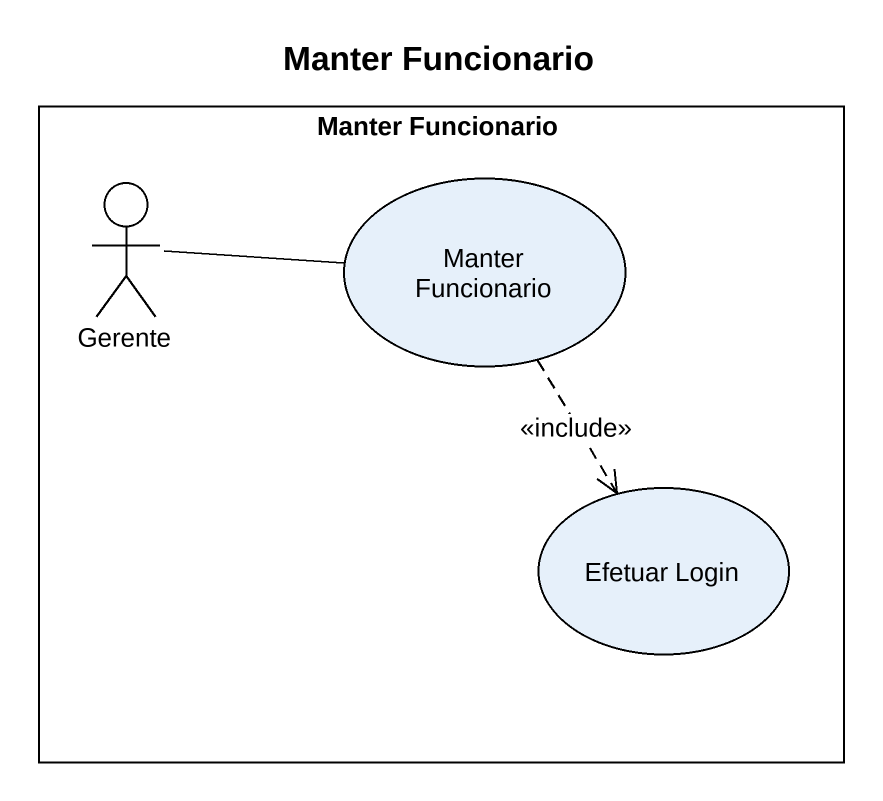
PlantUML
@startuml
title Manter Funcionario
rectangle "Manter Funcionario" as Manter_Funcionario {
  actor Gerente
  usecase "Manter Funcionario" as Manter_Funcionario_2
  usecase "Efetuar Login" as Efetuar_Login
}
Gerente -right- Manter_Funcionario_2
Manter_Funcionario_2 ..> Efetuar_Login : <<include>>
@enduml
